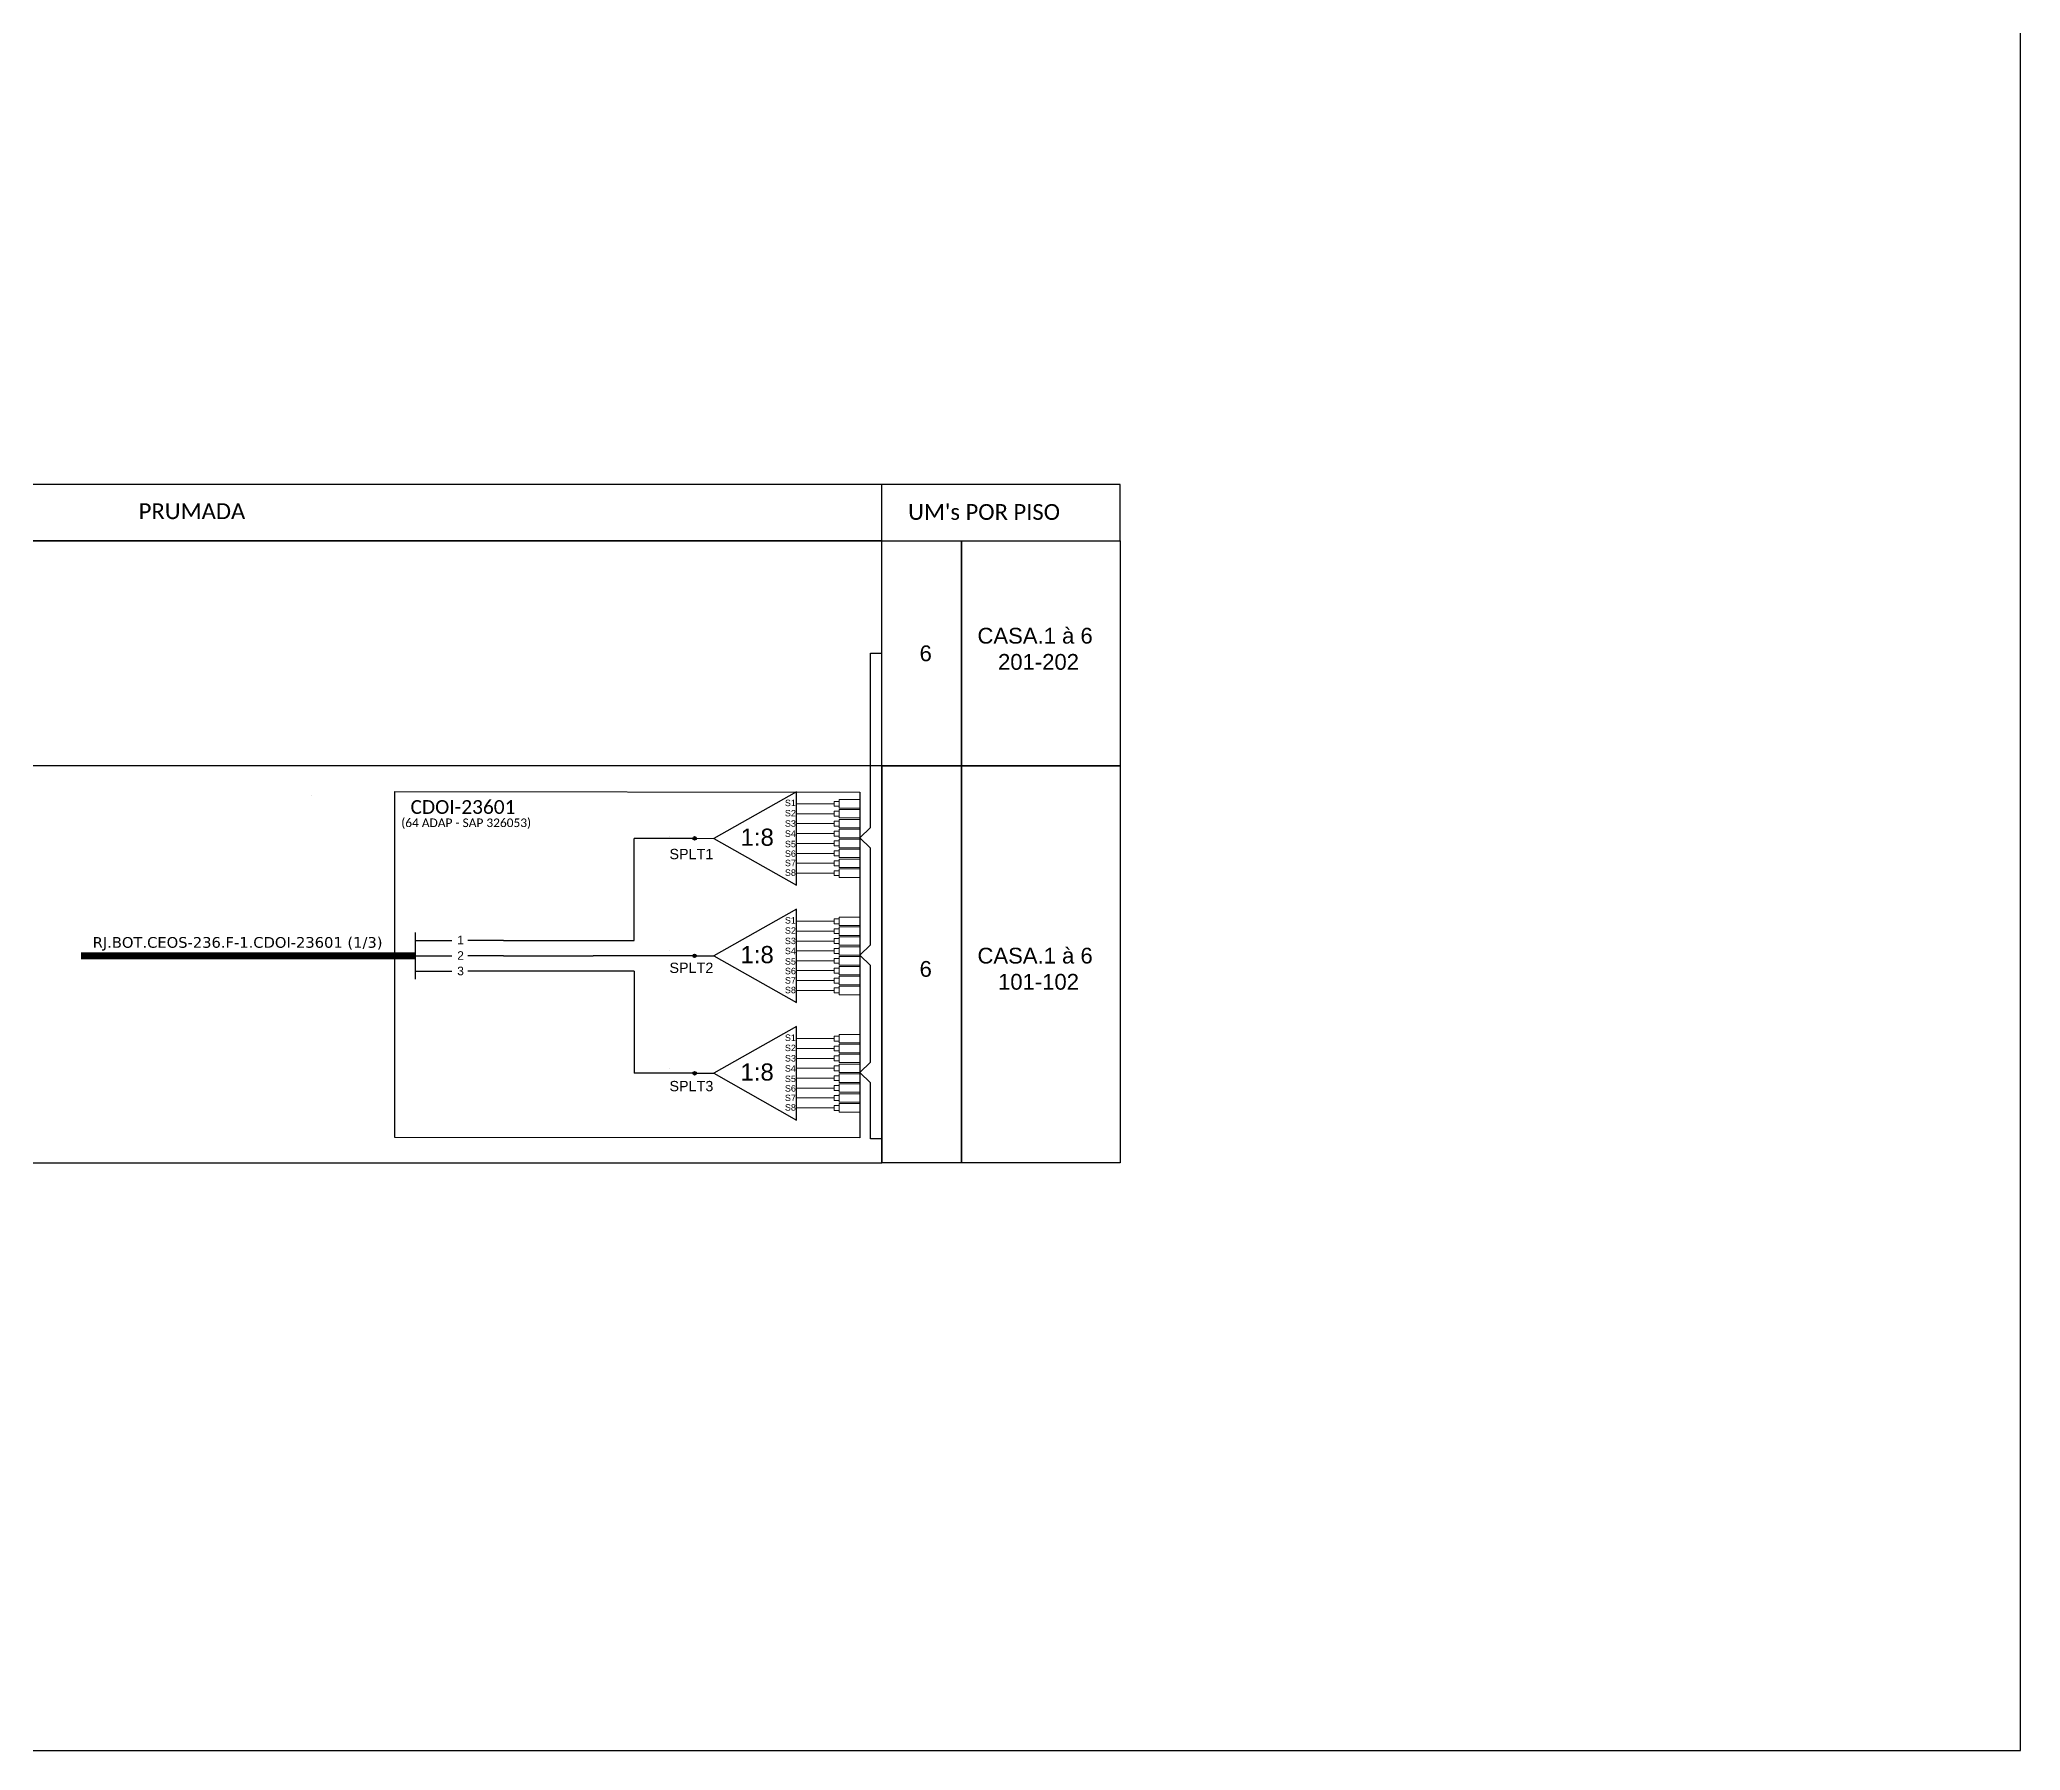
# Paper-space layout 'CDOI-23601' of a CAD drawing. Header units: metres, sheet in millimetres. Extents: x 1651 to 2489, y 1140 to 1734.
# Drawn here: x 2258.5 to 2489.4, y 1140.3 to 1339.7 of the extents above; entities that cross this region are included whole.
import ezdxf
from ezdxf.enums import TextEntityAlignment as Align

# ---------------------------------------------------------------- set-up
doc = ezdxf.new("R2010")
doc.units = ezdxf.units.M
doc.header["$LTSCALE"] = 0.5
doc.header["$PDMODE"] = 33
doc.header["$PDSIZE"] = 1e-05
doc.layers.add('40.1-ETIQUETAS', color=1, linetype='Continuous', lineweight=20)
doc.styles.add('ARIAL', font='arial.ttf')
doc.styles.add('siredit', font='verdana.ttf')
doc.styles.add('WMF-Calibri0', font='calibri.ttf')

# ---------------------------------------------------------------- blocks, each defined once
blk = doc.blocks.new('A$C415C251F')
at = {"color": 3}
blk.add_point((0, 0), dxfattribs=at)
blk = doc.blocks.new('LEG_CDOIA8_C-SPLT_ESQ')
at = {"color": 3, "extrusion": (0, 0, -1), "xscale": -1, "zscale": -1}
blk.add_blockref('A$C415C251F', (0, 0), dxfattribs=at)
at = {"color": 1, "style": 'WMF-Calibri0', "flags": 4}
blk.add_attdef('CDO', (21.44, -2.61), '', height=2, dxfattribs=at)
blk.add_attdef('MODELO', text='', height=1.5, dxfattribs=at).set_placement((22.54, -4.54), align=Align.CENTER)
at = {"style": 'ARIAL', "flags": 4}
blk.add_attdef('SPLITAGEM', text='', height=1.5, dxfattribs=at).set_placement((18.61, -12.59), align=Align.CENTER)
blk = doc.blocks.new('SPLT_1-8_SC-APC')
at = {"color": 1}
blk.add_lwpolyline([(-7.37, -2.1), (-17.04, -7.55), (-7.37, -13), (-7.37, -2.1)], dxfattribs=at)
at = {"color": 3, "lineweight": 0}
for points in [[(-2.99, -3.51), (-7.37, -3.51)], [(-2.41, -3.02), (-2.41, -4)], [(-2.41, -3.02), (0, -3.02)], [(-2.41, -4), (0, -4)], [(-2.41, -4.17), (-2.41, -5.16)], [(-2.41, -4.17), (0, -4.17)], [(-7.37, -4.66), (-2.99, -4.66)], [(-7.37, -5.82), (-2.99, -5.82)], [(-2.41, -5.16), (0, -5.16)], [(-2.41, -5.32), (-2.41, -6.31)], [(-2.41, -5.32), (0, -5.32)], [(-2.41, -6.31), (0, -6.31)], [(-2.41, -6.48), (-2.41, -7.46)], [(-2.41, -6.48), (0, -6.48)], [(-7.37, -6.97), (-2.99, -6.97)], [(-7.37, -8.12), (-2.99, -8.12)], [(-2.41, -7.46), (0, -7.46)], [(-2.41, -7.63), (-2.41, -8.62)], [(-2.41, -7.63), (0, -7.63)], [(-2.41, -8.62), (0, -8.62)], [(-2.41, -8.78), (-2.41, -9.77)], [(-2.41, -8.78), (0, -8.78)], [(-7.37, -9.28), (-2.99, -9.28)], [(-7.37, -10.43), (-2.99, -10.43)], [(-2.41, -9.77), (0, -9.77)], [(-2.41, -9.94), (-2.41, -10.92)], [(-2.41, -9.94), (0, -9.94)], [(-2.41, -10.92), (0, -10.92)], [(-2.41, -11.09), (-2.41, -12.08)], [(-2.41, -11.09), (0, -11.09)], [(-7.37, -11.58), (-2.99, -11.58)], [(-2.41, -12.08), (0, -12.08)]]:
    blk.add_lwpolyline(points, dxfattribs=at)
for points in [[(-2.99, -3.22), (-2.41, -3.22), (-2.41, -3.8), (-2.99, -3.8)], [(-2.99, -4.38), (-2.41, -4.38), (-2.41, -4.95), (-2.99, -4.95)], [(-2.99, -5.53), (-2.41, -5.53), (-2.41, -6.1), (-2.99, -6.1)], [(-2.99, -6.68), (-2.41, -6.68), (-2.41, -7.26), (-2.99, -7.26)], [(-2.99, -7.84), (-2.41, -7.84), (-2.41, -8.41), (-2.99, -8.41)], [(-2.99, -8.99), (-2.41, -8.99), (-2.41, -9.56), (-2.99, -9.56)], [(-2.99, -10.14), (-2.41, -10.14), (-2.41, -10.72), (-2.99, -10.72)], [(-2.99, -11.3), (-2.41, -11.3), (-2.41, -11.87), (-2.99, -11.87)]]:
    blk.add_lwpolyline(points, close=True, dxfattribs=at)
at = {"color": 1, "lineweight": 0}
blk.add_lwpolyline([(-17.04, -7.55), (-19.26, -7.55)], dxfattribs=at)
at = {"color": 1, "style": 'ARIAL'}
for s, height, p in [('S1', 0.75, (-8.74, -3.78)), ('S2', 0.75, (-8.74, -4.97)), ('1:8', 2, (-13.91, -8.4)), ('S3', 0.75, (-8.74, -6.18)), ('S4', 0.75, (-8.74, -7.36)), ('S5', 0.75, (-8.74, -8.57)), ('S6', 0.75, (-8.74, -9.69)), ('S7', 0.75, (-8.74, -10.78)), ('S8', 0.75, (-8.74, -11.9))]:
    blk.add_text(s, height=height, dxfattribs=at).set_placement(p)
blk = doc.blocks.new('SPLITTER_')
blk.add_point((0, 0))
at = {"style": 'ARIAL', "flags": 4}
blk.add_attdef('SPLT', (0, -3.26), '', height=1.5, dxfattribs=at)

psp = doc.layouts.new('CDOI-23601')

# ---------------------------------------------------------------- hatches: boundary and pattern name
h = psp.add_hatch(color=3)
h.dxf.hatch_style = 1
edge = h.paths.add_edge_path()
edge.add_arc((2334.89, 1246.61), 0.205, 0, 360)
h = psp.add_hatch(color=3)
h.dxf.hatch_style = 1
edge = h.paths.add_edge_path()
edge.add_arc((2334.89, 1232.92), 0.205, 0, 360)
h = psp.add_hatch(color=3)
h.dxf.hatch_style = 1
edge = h.paths.add_edge_path()
edge.add_arc((2334.89, 1219.24), 0.205, 0, 360)

# ---------------------------------------------------------------- linework, layer by layer
at = {"color": 0}
for p, q in [((2356.72, 1281.28), (2195.56, 1281.28)), ((2356.72, 1281.28), (2195.56, 1281.28)), ((2356.72, 1255.08), (2195.56, 1255.08)), ((2356.72, 1255.08), (2356.72, 1208.8)), ((2195.56, 1208.8), (2356.72, 1208.8))]:
    psp.add_line(p, q, dxfattribs=at)
for points in [[(1650.84, 1140.34), (2489.4, 1140.34), (2489.4, 1734.34), (1650.84, 1734.34), (1650.84, 1140.34)], [(2195.56, 1281.28), (2384.49, 1281.28), (2384.49, 1287.86), (2195.56, 1287.86), (2195.56, 1287.86), (2195.56, 1284.57)], [(2356.71, 1281.28), (2356.71, 1287.86)]]:
    psp.add_lwpolyline(points)
for points in [[(2356.72, 1281.28), (2365.98, 1281.28), (2365.98, 1255.08), (2356.72, 1255.08)], [(2365.98, 1281.28), (2384.49, 1281.28), (2384.49, 1255.08), (2365.98, 1255.08)], [(2356.72, 1255.08), (2365.98, 1255.08), (2365.98, 1208.8), (2356.72, 1208.8)], [(2365.98, 1255.08), (2384.49, 1255.08), (2384.49, 1208.8), (2365.98, 1208.8)]]:
    psp.add_lwpolyline(points, close=True, dxfattribs=at)
at = {"color": 3}
for points in [[(2355.4, 1245.48), (2354.15, 1246.69), (2355.4, 1247.9), (2355.4, 1247.9), (2355.4, 1268.18), (2356.72, 1268.18)], [(2334.89, 1246.61), (2327.84, 1246.61)], [(2327.84, 1234.73), (2327.84, 1246.61)], [(2355.4, 1224.81), (2355.4, 1224.81), (2355.4, 1231.8), (2354.15, 1233.01), (2355.4, 1234.21), (2355.4, 1234.21), (2355.4, 1245.48), (2355.4, 1245.48)], [(2302.34, 1234.73), (2306.59, 1234.73), (2306.59, 1234.73)], [(2312.61, 1234.73), (2308.46, 1234.73)], [(2312.61, 1234.73), (2327.84, 1234.73)], [(2356.72, 1211.6), (2355.4, 1211.59), (2355.4, 1218.12), (2354.15, 1219.32), (2355.4, 1220.53), (2355.4, 1220.53), (2355.4, 1224.81), (2355.4, 1224.81)]]:
    psp.add_lwpolyline(points, dxfattribs=at)
at = {"color": 1}
psp.add_lwpolyline([(2299.96, 1252.06), (2354.15, 1252.01), (2354.15, 1211.71), (2299.96, 1211.76)], close=True, dxfattribs=at)
for points in [[(2346.78, 1238.37), (2337.11, 1232.92), (2346.78, 1227.48), (2346.78, 1238.37)], [(2302.34, 1230.22), (2302.34, 1235.63)], [(2334.89, 1232.92), (2337.11, 1232.92)], [(2346.78, 1224.69), (2337.11, 1219.24), (2346.78, 1213.79), (2346.78, 1224.69)], [(2334.89, 1219.24), (2337.11, 1219.24)]]:
    psp.add_lwpolyline(points, dxfattribs=at)
at = {"color": 3, "lineweight": 0}
for points in [[(2351.73, 1237.45), (2351.73, 1236.47)], [(2351.73, 1237.45), (2354.15, 1237.45)], [(2351.15, 1236.96), (2346.78, 1236.96)], [(2346.78, 1235.81), (2351.15, 1235.81)], [(2351.73, 1236.47), (2354.15, 1236.47)], [(2351.73, 1236.3), (2351.73, 1235.31)], [(2351.73, 1236.3), (2354.15, 1236.3)], [(2351.73, 1235.31), (2354.15, 1235.31)], [(2351.73, 1235.15), (2351.73, 1234.16)], [(2351.73, 1235.15), (2354.15, 1235.15)], [(2346.78, 1234.65), (2351.15, 1234.65)], [(2346.78, 1233.5), (2351.15, 1233.5)], [(2351.73, 1234.16), (2354.15, 1234.16)], [(2351.73, 1233.99), (2351.73, 1233.01)], [(2351.73, 1233.99), (2354.15, 1233.99)], [(2351.73, 1233.01), (2354.15, 1233.01)], [(2351.73, 1232.84), (2351.73, 1231.85)], [(2351.73, 1232.84), (2354.15, 1232.84)], [(2346.78, 1232.35), (2351.15, 1232.35)], [(2346.78, 1231.2), (2351.15, 1231.2)], [(2351.73, 1231.85), (2354.15, 1231.85)], [(2351.73, 1231.69), (2351.73, 1230.7)], [(2351.73, 1231.69), (2354.15, 1231.69)], [(2351.73, 1230.7), (2354.15, 1230.7)], [(2351.73, 1230.54), (2351.73, 1229.55)], [(2351.73, 1230.54), (2354.15, 1230.54)], [(2346.78, 1230.04), (2351.15, 1230.04)], [(2346.78, 1228.89), (2351.15, 1228.89)], [(2351.73, 1229.55), (2354.15, 1229.55)], [(2351.73, 1229.38), (2351.73, 1228.4)], [(2351.73, 1229.38), (2354.15, 1229.38)], [(2351.73, 1228.4), (2354.15, 1228.4)], [(2351.73, 1223.77), (2351.73, 1222.78)], [(2351.73, 1223.77), (2354.15, 1223.77)], [(2351.15, 1223.28), (2346.78, 1223.28)], [(2346.78, 1222.12), (2351.15, 1222.12)], [(2351.73, 1222.78), (2354.15, 1222.78)], [(2351.73, 1222.62), (2351.73, 1221.63)], [(2351.73, 1222.62), (2354.15, 1222.62)], [(2351.73, 1221.63), (2354.15, 1221.63)], [(2351.73, 1221.46), (2351.73, 1220.48)], [(2351.73, 1221.46), (2354.15, 1221.46)], [(2346.78, 1220.97), (2351.15, 1220.97)], [(2346.78, 1219.82), (2351.15, 1219.82)], [(2351.73, 1220.48), (2354.15, 1220.48)], [(2351.73, 1220.31), (2351.73, 1219.32)], [(2351.73, 1220.31), (2354.15, 1220.31)], [(2351.73, 1219.32), (2354.15, 1219.32)], [(2351.73, 1219.16), (2351.73, 1218.17)], [(2351.73, 1219.16), (2354.15, 1219.16)], [(2346.78, 1218.66), (2351.15, 1218.66)], [(2346.78, 1217.51), (2351.15, 1217.51)], [(2351.73, 1218.17), (2354.15, 1218.17)], [(2351.73, 1218.01), (2351.73, 1217.02)], [(2351.73, 1218.01), (2354.15, 1218.01)], [(2351.73, 1217.02), (2354.15, 1217.02)], [(2351.73, 1216.85), (2351.73, 1215.87)], [(2351.73, 1216.85), (2354.15, 1216.85)], [(2346.78, 1216.36), (2351.15, 1216.36)], [(2346.78, 1215.21), (2351.15, 1215.21)], [(2351.73, 1215.87), (2354.15, 1215.87)], [(2351.73, 1215.7), (2351.73, 1214.71)], [(2351.73, 1215.7), (2354.15, 1215.7)], [(2351.73, 1214.71), (2354.15, 1214.71)]]:
    psp.add_lwpolyline(points, dxfattribs=at)
for points in [[(2351.15, 1237.25), (2351.73, 1237.25), (2351.73, 1236.67), (2351.15, 1236.67)], [(2351.15, 1236.09), (2351.73, 1236.09), (2351.73, 1235.52), (2351.15, 1235.52)], [(2351.15, 1234.94), (2351.73, 1234.94), (2351.73, 1234.37), (2351.15, 1234.37)], [(2351.15, 1233.79), (2351.73, 1233.79), (2351.73, 1233.21), (2351.15, 1233.21)], [(2351.15, 1232.63), (2351.73, 1232.63), (2351.73, 1232.06), (2351.15, 1232.06)], [(2351.15, 1231.48), (2351.73, 1231.48), (2351.73, 1230.91), (2351.15, 1230.91)], [(2351.15, 1230.33), (2351.73, 1230.33), (2351.73, 1229.76), (2351.15, 1229.76)], [(2351.15, 1229.18), (2351.73, 1229.18), (2351.73, 1228.6), (2351.15, 1228.6)], [(2351.15, 1223.56), (2351.73, 1223.56), (2351.73, 1222.99), (2351.15, 1222.99)], [(2351.15, 1222.41), (2351.73, 1222.41), (2351.73, 1221.84), (2351.15, 1221.84)], [(2351.15, 1221.26), (2351.73, 1221.26), (2351.73, 1220.68), (2351.15, 1220.68)], [(2351.15, 1220.1), (2351.73, 1220.1), (2351.73, 1219.53), (2351.15, 1219.53)], [(2351.15, 1218.95), (2351.73, 1218.95), (2351.73, 1218.38), (2351.15, 1218.38)], [(2351.15, 1217.8), (2351.73, 1217.8), (2351.73, 1217.23), (2351.15, 1217.23)], [(2351.15, 1216.65), (2351.73, 1216.65), (2351.73, 1216.07), (2351.15, 1216.07)], [(2351.15, 1215.49), (2351.73, 1215.49), (2351.73, 1214.92), (2351.15, 1214.92)]]:
    psp.add_lwpolyline(points, close=True, dxfattribs=at)
at = {"color": 1, "const_width": 0.8}
psp.add_lwpolyline([(2302.34, 1232.92), (2263.39, 1232.92), (2263.39, 1232.92), (2263.39, 1232.92)], dxfattribs=at)
at = {"color": 2}
for points in [[(2302.34, 1232.92), (2306.59, 1232.92), (2306.59, 1232.92)], [(2312.61, 1232.92), (2308.46, 1232.92)], [(2312.61, 1232.92), (2323.07, 1232.92)], [(2334.89, 1232.92), (2323.07, 1232.92)]]:
    psp.add_lwpolyline(points, dxfattribs=at)
at = {"color": 7}
for points in [[(2302.34, 1231.12), (2306.59, 1231.12), (2306.59, 1231.12)], [(2327.84, 1231.12), (2308.46, 1231.12)], [(2327.84, 1231.12), (2327.84, 1219.24)], [(2334.89, 1219.24), (2327.84, 1219.24)]]:
    psp.add_lwpolyline(points, dxfattribs=at)
at = {"color": 3}
for centre in [(2334.89, 1246.61), (2334.89, 1232.92), (2334.89, 1219.24)]:
    psp.add_circle(centre, 0.205, dxfattribs=at)

# ---------------------------------------------------------------- block references
ref = psp.add_blockref('LEG_CDOIA8_C-SPLT_ESQ', (2290.22, 1251.56), dxfattribs=dict(at, xscale=0.8000000000001819, yscale=0.8000000000001819, zscale=0.8000000000001819))
ref.add_attrib('CDO', 'CDOI-23601', (2301.78, 1249.47), dxfattribs={"color": 1, "height": 1.6, "style": 'WMF-Calibri0'})
ref.add_attrib('MODELO', '(64 ADAP - SAP 326053)', dxfattribs={"color": 1, "height": 1, "style": 'WMF-Calibri0'}).set_placement((2308.26, 1247.93), align=Align.CENTER)
psp.add_blockref('SPLT_1-8_SC-APC', (2354.15, 1254.15), dxfattribs=at)
at = {"color": 5}
ref = psp.add_blockref('SPLITTER_', (2331.95, 1246.8), dxfattribs=dict(at, xscale=0.7999999999992724, yscale=0.7999999999992724, zscale=0.7999999999992724))
ref.add_attrib('SPLT', 'SPLT1', (2331.95, 1244.19), dxfattribs={"height": 1.2, "style": 'ARIAL'})
ref = psp.add_blockref('SPLITTER_', (2331.95, 1233.54), dxfattribs=dict(at, xscale=0.7999999999992724, yscale=0.7999999999992724, zscale=0.7999999999992724))
ref.add_attrib('SPLT', 'SPLT2', (2331.95, 1230.93), dxfattribs={"height": 1.2, "style": 'ARIAL'})
ref = psp.add_blockref('SPLITTER_', (2331.95, 1219.76), dxfattribs=dict(at, xscale=0.7999999999992724, yscale=0.7999999999992724, zscale=0.7999999999992724))
ref.add_attrib('SPLT', 'SPLT3', (2331.95, 1217.15), dxfattribs={"height": 1.2, "style": 'ARIAL'})

# ---------------------------------------------------------------- texts
at = {"style": 'WMF-Calibri0'}
for s, p in [('PRUMADA', (2270.1, 1283.82)), ("UM's POR PISO", (2359.77, 1283.73))]:
    psp.add_text(s, height=1.84, dxfattribs=at).set_placement(p)
at = {"color": 0, "style": 'ARIAL'}
for s, p in [('CASA.1 à 6', (2374.57, 1270.23)), ('6', (2361.82, 1268.18)), (' 201-202', (2374.61, 1267.18)), ('CASA.1 à 6', (2374.57, 1232.95)), ('6', (2361.82, 1231.4)), (' 101-102', (2374.61, 1229.9))]:
    psp.add_text(s, height=1.84, dxfattribs=at).set_placement(p, align=Align.MIDDLE_CENTER)
at = {"color": 1, "style": 'ARIAL'}
for s, height, p in [('S1', 0.75, (2345.41, 1236.69)), ('S2', 0.75, (2345.41, 1235.5)), ('1:8', 2, (2340.23, 1232.07)), ('S3', 0.75, (2345.41, 1234.29)), ('S4', 0.75, (2345.41, 1233.12)), ('S5', 0.75, (2345.41, 1231.9)), ('S6', 0.75, (2345.41, 1230.78)), ('S7', 0.75, (2345.41, 1229.69)), ('S8', 0.75, (2345.41, 1228.57)), ('S1', 0.75, (2345.41, 1223.01)), ('S2', 0.75, (2345.41, 1221.82)), ('S3', 0.75, (2345.41, 1220.61)), ('1:8', 2, (2340.23, 1218.39)), ('S4', 0.75, (2345.41, 1219.43)), ('S5', 0.75, (2345.41, 1218.22)), ('S6', 0.75, (2345.41, 1217.1)), ('S7', 0.75, (2345.41, 1216)), ('S8', 0.75, (2345.41, 1214.89))]:
    psp.add_text(s, height=height, dxfattribs=at).set_placement(p)
at = {"style": 'ARIAL'}
for s, p in [('1', (2307.61, 1234.77)), ('2', (2307.61, 1232.96)), ('3', (2307.61, 1231.16))]:
    psp.add_text(s, height=1, dxfattribs=at).set_placement(p, align=Align.MIDDLE_CENTER)
at = {"layer": '40.1-ETIQUETAS', "color": 1, "style": 'siredit'}
psp.add_text('RJ.BOT.CEOS-236.F-1.CDOI-23601 (1/3)', height=1.2476, dxfattribs=at).set_placement((2281.62, 1234.49), align=Align.MIDDLE_CENTER)

doc.saveas('drawing.dxf')
